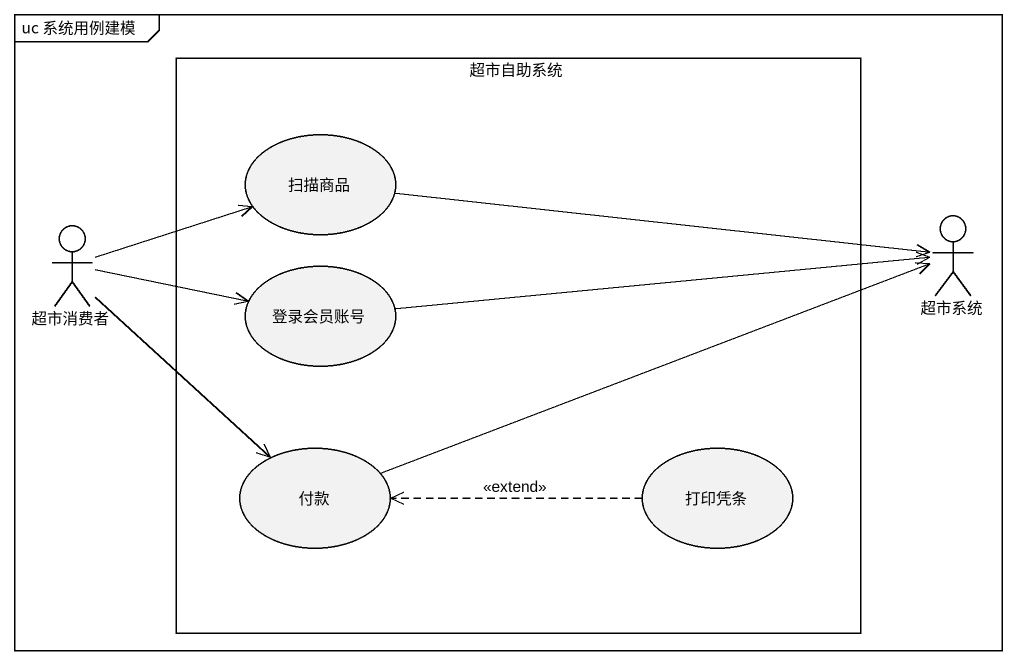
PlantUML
@startuml
mainframe uc 系统用例建模
rectangle 超市自助系统 {
  usecase 扫描商品
  usecase 登录会员账号
  usecase 付款
  usecase 打印凭条
}
actor 超市消费者
actor 超市系统
扫描商品 -right-> 超市系统
超市消费者 -right-> 扫描商品
超市消费者 -right-> 登录会员账号
超市消费者 --> 付款
超市系统 <-left- 登录会员账号
付款 -right-> 超市系统
打印凭条 .left.> 付款 : <<extend>>
@enduml
